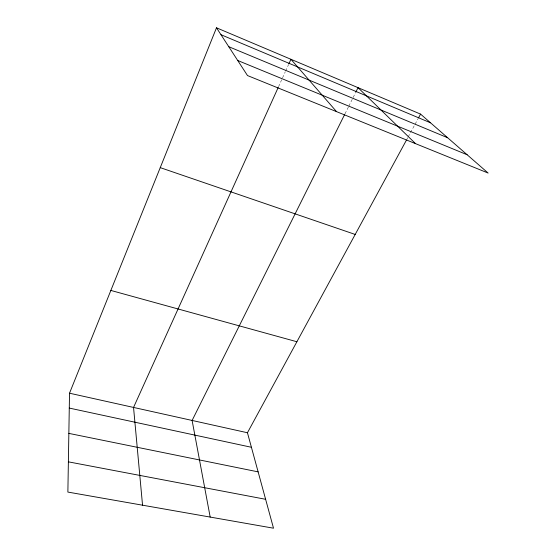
<?xml version="1.0" encoding="UTF-8"?>
<svg xmlns="http://www.w3.org/2000/svg" width="556" height="556" viewBox="0 0 556 556"><rect width="100%" height="100%" fill="white"/><g stroke="black" fill="none" stroke-linecap="round" stroke-linejoin="round"><path stroke-width="0.42" stroke-dasharray="2.78 2.08" d="M278.549 86.694L285.27 71.814M285.624 71.029L288.46 64.767M344.97 113.862L348.431 106.926M348.814 106.161L355.347 93.06M406.929 139.222L407.757 137.7M408.173 136.936L418.091 118.678"/><path stroke-width="0.83" d="M216.492 27.8L247.496 75.553L488.126 173.055L420.572 114.112L216.492 27.8L69.521 393.21L67.874 492.074L273.51 528.2L247.448 432.749L406.519 139.98M278.195 87.48L133.544 407.437L142.544 505.195M288.814 63.982L290.934 59.283L336.554 111.638M344.588 114.633L192.112 420.454L210.182 517.073M355.729 92.289L358.036 87.66L415.554 143.65M418.508 117.921L420.572 114.112M68.381 461.841L265.615 499.295M68.854 433.388L258.13 471.87M69.271 408.076L251.416 447.281M69.521 393.21L247.448 432.749M110.859 290.434L296.89 341.745M160.253 167.634L355.194 234.444M237.711 60.486L467.144 154.749M228.759 46.69L447.663 137.749M220.982 34.708L430.539 122.813"/></g></svg>
